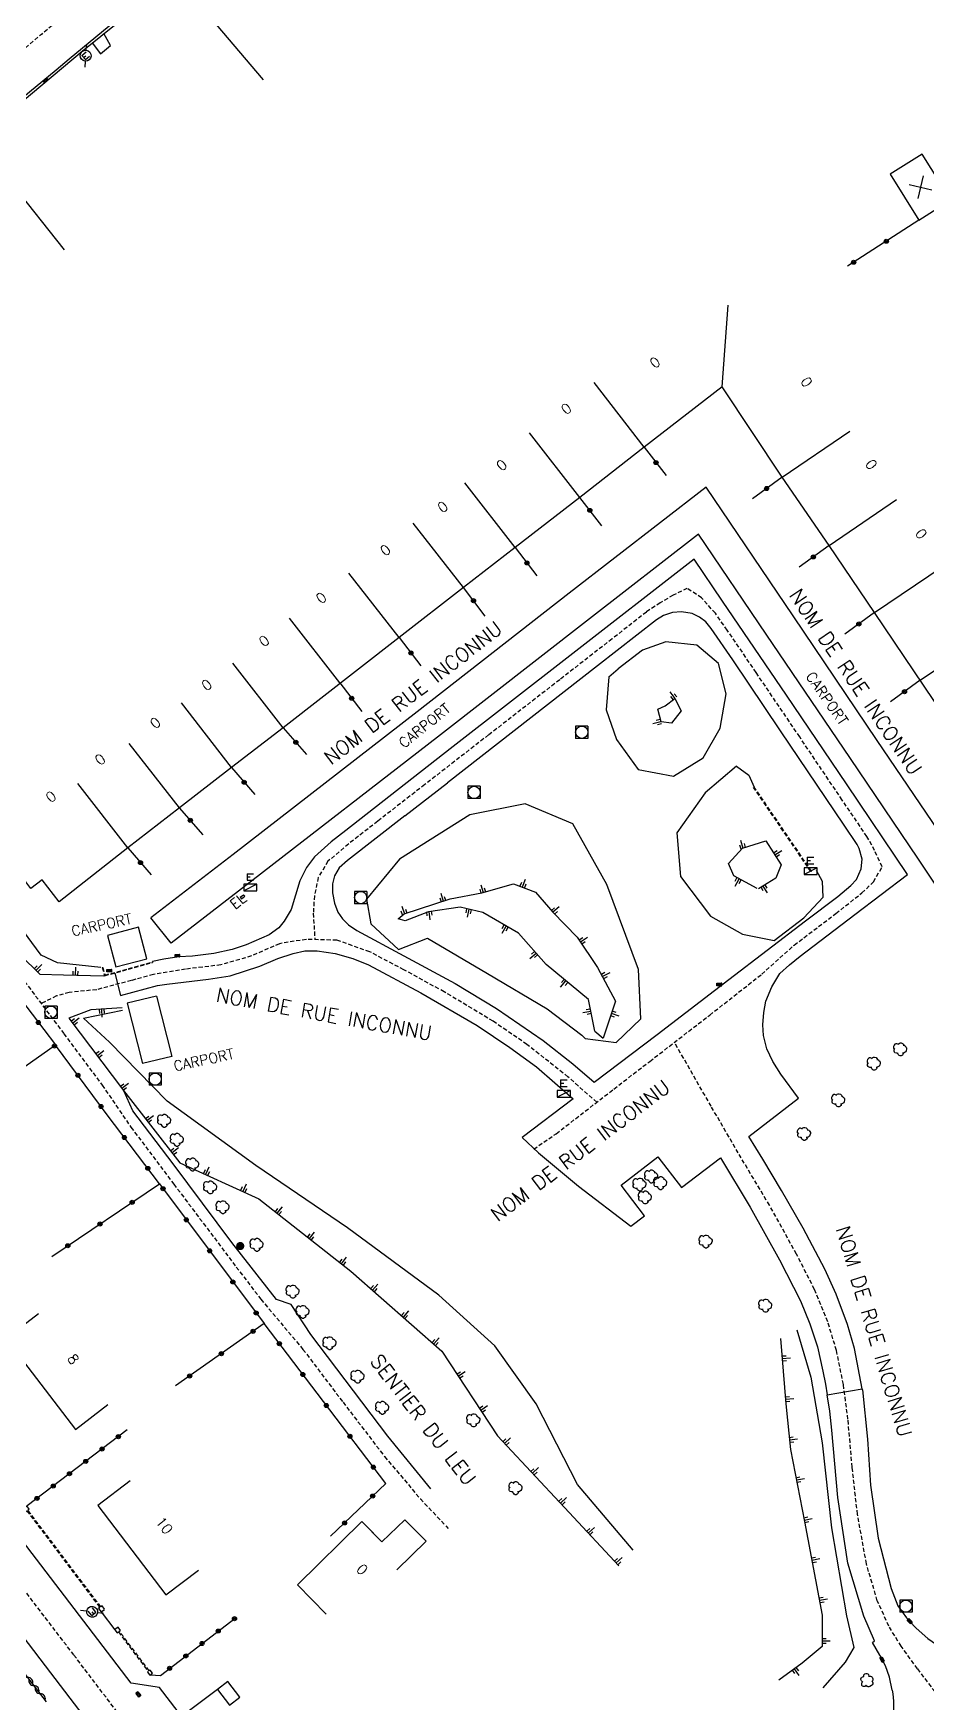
# Model space of a CAD drawing. Header units: millimetres. Extents: x 79000 to 80000, y 143000 to 144000.
# Drawn here: x 79205.2 to 79314.5, y 143150.3 to 143354.6 of the extents above; entities that cross this region are included whole.
import ezdxf
from ezdxf.enums import TextEntityAlignment as Align

# ---------------------------------------------------------------- set-up
doc = ezdxf.new("R2010")
doc.units = ezdxf.units.MM
doc.linetypes.add('DASHED', pattern=[0.75, 0.5, -0.25])
doc.layers.get('0').update_dxf_attribs({"linetype": 'CONTINUOUS'})
for name, color, linetype in [('W0001', 6, 'DASHED'), ('W0008', 7, 'CONTINUOUS'), ('W0100', 7, 'CONTINUOUS'), ('W0112', 1, 'DASHED'), ('W0211', 2, 'CONTINUOUS'), ('W0300', 7, 'CONTINUOUS'), ('W0310', 3, 'CONTINUOUS'), ('W0322', 7, 'CONTINUOUS'), ('W0334', 7, 'CONTINUOUS'), ('W0400', 7, 'CONTINUOUS'), ('W0420', 7, 'CONTINUOUS'), ('W0430', 7, 'CONTINUOUS'), ('W0471', 7, 'CONTINUOUS'), ('W0984', 7, 'CONTINUOUS'), ('W0989', 7, 'CONTINUOUS'), ('W0991', 7, 'CONTINUOUS'), ('W1102', 7, 'CONTINUOUS'), ('W1473', 7, 'CONTINUOUS')]:
    doc.layers.add(name, color=color, linetype=linetype)
doc.styles.get("Standard").update_dxf_attribs({"font": 'romans.shx', "width": 0.85})

# ---------------------------------------------------------------- blocks, each defined once
blk = doc.blocks.new('t322o')
at = {"color": 0, "linetype": 'Continuous'}
for radius in [0.25, 0.15]:
    blk.add_circle((0, 0), radius, dxfattribs=at)
blk = doc.blocks.new('T471')
for p, q in [((-0.333334, 0.333334), (-0.333334, -0.333334)), ((-0.333334, 0.333334), (0.333334, 0.333334)), ((-0.333334, 0), (0, 0)), ((0.500001, 0.500001), (1.000002, 1.000002)), ((-0.500001, -0.500001), (-1.000002, -1.000002)), ((-0.333334, -0.333334), (0.333334, -0.333334))]:
    blk.add_line(p, q)
blk.add_ellipse((0, 0), major_axis=(0.471405, 0.471405), ratio=1, start_param=5.4977871438, end_param=11.780972451)
blk = doc.blocks.new('T300')
for p, q in [((-0.8, 0.51), (-0.86, 0.34)), ((-0.86, 0.34), (-0.86, 0.17)), ((-0.86, 0.17), (-0.74, 0.06)), ((-0.69, 0.63), (-0.8, 0.51)), ((-0.8, -0.06), (-0.74, 0.06)), ((-0.74, 0.06), (-0.69, 0.11)), ((-0.57, 0.69), (-0.69, 0.63)), ((-0.46, 0.69), (-0.57, 0.69)), ((-0.29, 0.63), (-0.46, 0.69)), ((-0.29, 0.63), (-0.17, 0.74)), ((-0.23, 0.57), (-0.29, 0.63)), ((-0.17, 0.74), (-0.06, 0.8)), ((-0.06, 0.8), (0.06, 0.8)), ((0.06, 0.8), (0.23, 0.74)), ((0.23, 0.74), (0.34, 0.63)), ((0.34, 0.63), (0.4, 0.51)), ((0.46, 0.46), (0.34, 0.46)), ((0.4, 0.51), (0.4, 0.46)), ((0.57, 0.4), (0.46, 0.46)), ((0.57, 0.4), (0.69, 0.29)), ((0.69, 0.29), (0.74, 0.17)), ((0.74, 0.06), (0.69, -0.17)), ((0.74, 0.17), (0.74, 0.06)), ((-0.8, -0.17), (-0.8, -0.06)), ((-0.8, -0.23), (-0.8, -0.17)), ((-0.74, -0.34), (-0.8, -0.23)), ((-0.69, -0.4), (-0.74, -0.34)), ((-0.51, -0.46), (-0.69, -0.4)), ((-0.4, -0.46), (-0.51, -0.46)), ((-0.4, -0.46), (-0.34, -0.46)), ((-0.34, -0.46), (-0.34, -0.4)), ((-0.34, -0.51), (-0.34, -0.46)), ((-0.29, -0.63), (-0.34, -0.51)), ((-0.17, -0.74), (-0.29, -0.63)), ((-0.06, -0.8), (-0.17, -0.74)), ((0.06, -0.8), (-0.06, -0.8)), ((0.17, -0.74), (0.06, -0.8)), ((0.23, -0.69), (0.17, -0.74)), ((0.29, -0.46), (0.23, -0.46)), ((0.29, -0.63), (0.23, -0.69)), ((0.46, -0.4), (0.29, -0.46)), ((0.34, -0.51), (0.29, -0.63)), ((0.34, -0.51), (0.34, -0.46)), ((0.57, -0.34), (0.46, -0.4)), ((0.63, -0.29), (0.57, -0.34)), ((0.69, -0.17), (0.63, -0.29))]:
    blk.add_line(p, q)
blk = doc.blocks.new('T400')
for p, q in [((-0.15, 0.3), (0.15, 0.3)), ((-0.15, -0.25), (-0.15, 0.3)), ((-0.15, 0.15), (0.15, 0.15)), ((-0.15, 0), (0.15, 0)), ((0.15, 0.3), (0.15, -0.25)), ((-0.15, -0.15), (0.15, -0.15)), ((-0.15, -0.25), (-0.15, -0.3)), ((-0.15, -0.3), (0.15, -0.3)), ((0.15, -0.3), (0.15, -0.25))]:
    blk.add_line(p, q)
blk = doc.blocks.new('t310o')
at = {"color": 0, "linetype": 'Continuous'}
for centre, start, end in [((-0.5, 0.38), 216.8699, 323.1304), ((0.5, -0.37), 36.8699, 143.1303)]:
    blk.add_arc(centre, 0.625, start, end, dxfattribs=at)
blk = doc.blocks.new('t991o')
at = {"color": 0, "linetype": 'Continuous'}
for p, q in [((-1, 1), (1, -1)), ((-1, -1), (1, 1))]:
    blk.add_line(p, q, dxfattribs=at)
blk = doc.blocks.new('T430')
at = {"flags": 128}
for points in [[(-0.4, 2.1), (0.4, 2.1)], [(-0.4, 2.1), (-0.4, 1.3)], [(0.8, 0.8), (-0.8, 0.8)], [(-0.8, 0.8), (-0.8, 0)], [(0.8, 0.8), (-0.8, 0)], [(-0.8, 0), (0.8, 0)], [(-0.4, 1.7), (0, 1.7)], [(-0.4, 1.3), (0.4, 1.3)], [(0.8, 0), (0.8, 0.8)]]:
    blk.add_lwpolyline(points, dxfattribs=at)
blk = doc.blocks.new('T420')
for p, q in [((0.75, 0.75), (-0.75, 0.75)), ((-0.75, 0.75), (-0.75, -0.75)), ((0.75, 0.75), (0.75, -0.75)), ((0.75, -0.75), (-0.75, -0.75))]:
    blk.add_line(p, q)
blk.add_ellipse((0, 0), major_axis=(-0.53, 0.53), ratio=1, start_param=3.926991, end_param=10.210176)
blk = doc.blocks.new('t211o')
at = {"color": 0, "linetype": 'Continuous'}
for p, q in [((-0.29, 0.5), (-0.29, 0)), ((0, 1), (0, 0)), ((0.29, 0.5), (0.29, 0))]:
    blk.add_line(p, q, dxfattribs=at)
blk = doc.blocks.new('T1473')
at = {"color": 0, "linetype": 'Continuous', "const_width": 0.5, "flags": 128}
blk.add_lwpolyline([(-0.25, 0, 1), (0.25, 0, 1)], format="xyb", close=True, dxfattribs=at)

msp = doc.modelspace()

# ---------------------------------------------------------------- linework, layer by layer
at = {"layer": 'W0001'}
msp.add_lwpolyline([(79467.79, 143518.95, -0.003365), (79463.09, 143516.72, 0.010296), (79426.15, 143498.23, 0.011449), (79381.09, 143473.44, 0.010017), (79341.24, 143449.67), (79327.84, 143441.47), (79320.81, 143436.98), (79309.64, 143429.95), (79283.84, 143412.99), (79279.34, 143410.09, 0.015358), (79234.88, 143377.73, 0.013678), (79178.09, 143330.46, 0.008242), (79139.73, 143295.32, 0.000587), (79075.69, 143234.77, -0.000167), (79000, 143163.3)], format="xyb", dxfattribs=at)
for points in [[(79156.11, 143298.94), (79159.39, 143296.45), (79161.78, 143294.49), (79164.2, 143291.57), (79166.92, 143287.85), (79172.03, 143281.05), (79177.15, 143274.2), (79182.41, 143267.12), (79192.33, 143254.2), (79198.86, 143245.56), (79203.2, 143239.76), (79208.91, 143232.15), (79213.6, 143225.87), (79217.12, 143220.7), (79222.37, 143213.74), (79230, 143203.59), (79233.03, 143199.64), (79238.17, 143193.51), (79243.07, 143187.04), (79248.16, 143180.39), (79252.54, 143175.2), (79255.94, 143171.6)], [(79266.4, 143218.03), (79269.15, 143219.91), (79276.21, 143225.38), (79280.61, 143228.77), (79287.94, 143234.44), (79294.3, 143239.43), (79298.28, 143243), (79303.38, 143246.87), (79306.57, 143249.38), (79307.99, 143250.76), (79309.04, 143252.59), (79308.12, 143254.57), (79307.18, 143256.29), (79304.15, 143260.76), (79298.95, 143268.48), (79293.62, 143276.36), (79290.08, 143281.57), (79288.63, 143283.62), (79286.94, 143285.5), (79285.16, 143286.67), (79283.47, 143285.82), (79281.87, 143284.9), (79280.19, 143283.77), (79276, 143280.49), (79269.58, 143275.48), (79260.89, 143268.73), (79253.06, 143262.64), (79247.31, 143258.16), (79243.76, 143255.39), (79241.23, 143253.26), (79240.03, 143251.27), (79239.56, 143249.03), (79239.43, 143246.89), (79239.62, 143243.67)], [(79329.4, 143000), (79319.2, 143013.35), (79303.72, 143033.57), (79289.6, 143052.05), (79276.71, 143068.98), (79265.2, 143084.03), (79247.43, 143107.27), (79219.97, 143143.16), (79210.13, 143156.1), (79190.41, 143181.91), (79175.42, 143201.53), (79161.89, 143219.26), (79144.08, 143242.58)], [(79274.12, 143223.77), (79270.59, 143226.87), (79265.57, 143230.84), (79261.43, 143233.68), (79255.46, 143237.27), (79250.52, 143239.97), (79246.34, 143242.18), (79242.31, 143243.6), (79238.58, 143243.7), (79235.28, 143243.17), (79231.87, 143241.67), (79228.13, 143240.58), (79223.79, 143240.05), (79219.87, 143239.4), (79217.18, 143238.67), (79212.93, 143237.54), (79209.56, 143237.21), (79208, 143236.77), (79206.14, 143235.84)], [(79313.36, 143154.4), (79311.37, 143157.16), (79309.85, 143159.64), (79308.45, 143162.74), (79307.12, 143167.24), (79306.02, 143173.32), (79305.37, 143179.1), (79304.86, 143184.96), (79304.3, 143189.2), (79303.45, 143193.37), (79302.38, 143196.9), (79300.76, 143200.85), (79298.57, 143205.17), (79295.25, 143211.15), (79291.43, 143217.55), (79288.11, 143223.27), (79283.62, 143231.1)]]:
    msp.add_lwpolyline(points, dxfattribs=at)
at = {"layer": 'W0001', "flags": 128}
msp.add_lwpolyline([(79313.36, 143154.4), (79319.33, 143146.52)], dxfattribs=at)
at = {"layer": 'W0008'}
for p, q in [((79250.65, 143258.84), (79255.87, 143262.88)), ((79219.77, 143240.91), (79219.77, 143240.87)), ((79302.63, 143185.96), (79302.33, 143187.95)), ((79306.62, 143188.56), (79306.6, 143188.67))]:
    msp.add_line(p, q, dxfattribs=at)
for points in [[(79276.8, 143413.81, 0.015362), (79232.11, 143381.27, 0.013682), (79175.11, 143333.84, 0.008242), (79136.64, 143298.59, 0.000587), (79072.6, 143238.04, -0.00016), (79000, 143169.49, -0.000305)], [(79146.65, 143244.53), (79132.01, 143263.77, -0.391148), (79134.64, 143284.4, -0.009263), (79179.08, 143325.46, -0.013213), (79230.91, 143368.75, -0.016134), (79281.55, 143405.91)], [(79310.26, 143151.78, -0.070483), (79310.36, 143148.22, -0.196946), (79305.57, 143139.88), (79287.01, 143125.68), (79270.47, 143113.05, -0.196382), (79258.1, 143109, -0.218252), (79245.53, 143115.47), (79241.72, 143120.46), (79242.05, 143124.11), (79220.62, 143152.1), (79217.15, 143152.66), (79189.84, 143188.36), (79190.16, 143191.91), (79184.26, 143199.71), (79180.67, 143200.31), (79176.51, 143205.79), (79162.86, 143223.65), (79146.89, 143244.71)]]:
    msp.add_lwpolyline(points, format="xyb", dxfattribs=at)
for points in [[(79215.13, 143239.58), (79215.84, 143236.84), (79220.37, 143238.04), (79221.51, 143238.22), (79226.6, 143238.81), (79229.27, 143239.22), (79232.87, 143240.42), (79235.1, 143241.36), (79236.96, 143241.98), (79238.41, 143242.29), (79239.91, 143242.29), (79242.09, 143241.98), (79244.28, 143241.35), (79246.17, 143240.57), (79252.59, 143237.17), (79259.49, 143233.14), (79263.49, 143230.48), (79266.73, 143228.11), (79271.22, 143224.2), (79265.01, 143219.43), (79266.98, 143217.55), (79271.87, 143213.47), (79278.29, 143208.6), (79279.94, 143209.87), (79277.1, 143213.62), (79281.6, 143217.06), (79284.49, 143213.31), (79289.27, 143216.94), (79292.89, 143210.91), (79296.48, 143204.47), (79299.04, 143199.45), (79300.2, 143196.65), (79301.14, 143193.81), (79301.78, 143190.83), (79302.1, 143189.25), (79302.33, 143187.95), (79306.6, 143188.67), (79305.64, 143193.6), (79304.81, 143196.56), (79303.42, 143200.25), (79302.02, 143203.33), (79299.36, 143208.35), (79296.73, 143212.96), (79294.43, 143216.8), (79292.72, 143219.58), (79298.82, 143224.28), (79296.66, 143227.19), (79295.65, 143228.74), (79294.92, 143230.29), (79294.51, 143231.92), (79294.42, 143233.25), (79294.56, 143234.75), (79294.8, 143236.13), (79295.53, 143237.91), (79296.53, 143239.51), (79297.69, 143240.59), (79299, 143241.63), (79305.71, 143246.73), (79312.14, 143251.63), (79304.66, 143262.73), (79297.32, 143273.6), (79289.49, 143285.11), (79286.04, 143290.26)], [(79286.04, 143290.26), (79270.84, 143278.4), (79256.2, 143267.02), (79243.41, 143257.04), (79241.62, 143255.64), (79239.58, 143253.82), (79238.58, 143252.48), (79237.8, 143250.85), (79236.71, 143247.37), (79235.87, 143245.94), (79235.22, 143245.12), (79234.02, 143244.27), (79231.23, 143243.03), (79229.52, 143242.47), (79227.28, 143241.96), (79224.67, 143241.64), (79222.96, 143241.55), (79221.15, 143241.28), (79219.76, 143240.99), (79219.77, 143240.91)], [(79250.65, 143258.84), (79243.63, 143253.36), (79242.6, 143252.44), (79242.03, 143251.47), (79241.79, 143250.49), (79241.78, 143249.41), (79242.02, 143248.12), (79242.45, 143247.01), (79243, 143246.2), (79243.75, 143245.48), (79244.77, 143244.78), (79250.51, 143241.7), (79256.81, 143238.29), (79261.84, 143235.24), (79267.55, 143231.32), (79271.17, 143228.48), (79273.82, 143226.21), (79281.49, 143232.06), (79290.29, 143238.8), (79299.65, 143245.95), (79303.6, 143248.96), (79305.21, 143250.28), (79305.92, 143251.01), (79306.49, 143252.32), (79306.59, 143253.52), (79306.24, 143254.81), (79306, 143255.33), (79304.4, 143257.66), (79296.61, 143269.23), (79290.76, 143277.9), (79288.12, 143281.76), (79287.45, 143282.56), (79286.68, 143283.14), (79285.79, 143283.59), (79284.47, 143283.81), (79283.38, 143283.73), (79282.29, 143283.34), (79281.44, 143282.82), (79274.22, 143277.17), (79255.87, 143262.88)], [(79141.26, 143240.43), (79158.19, 143218.23), (79157.81, 143214.58), (79169.92, 143198.72), (79173.46, 143198.21), (79187.57, 143179.74), (79207.29, 143153.93), (79217.14, 143141), (79244.6, 143105.1), (79262.36, 143081.86), (79273.87, 143066.81), (79286.76, 143049.89), (79300.89, 143031.4), (79316.37, 143011.18), (79324.91, 143000)], [(79253.82, 143176.43), (79248.54, 143182.9), (79239.13, 143195.33), (79236.71, 143199), (79234.92, 143199.62), (79229.46, 143206.58), (79222.28, 143216.22), (79217.36, 143222.7), (79216.23, 143225.15)], [(79306.62, 143188.56), (79307.23, 143182.51), (79307.61, 143176.89), (79308.54, 143170.39), (79310.13, 143164.22), (79310.97, 143162.13), (79312, 143160.65), (79312.4, 143160.25), (79313.19, 143159.37), (79314.61, 143158.12), (79315.7, 143157.4), (79316.49, 143157)], [(79310.26, 143151.78), (79309.94, 143153.37), (79309.44, 143154.76), (79309.03, 143155.54), (79308.77, 143156.06), (79307.85, 143157.63), (79308.12, 143157.85), (79306.79, 143160.87), (79304.85, 143167.34), (79303.6, 143175.39), (79302.87, 143183.6), (79302.63, 143185.96)]]:
    msp.add_lwpolyline(points, dxfattribs=at)
at = {"layer": 'W0100'}
for p, q in [((79230.5, 143248.85), (79230.88, 143249.16)), ((79230.88, 143249.16), (79231.04, 143248.98)), ((79215.27, 143240.35), (79219.05, 143241.32)), ((79220.23, 143236.76), (79216.66, 143235.91)), ((79216.66, 143235.91), (79218.55, 143228.5)), ((79245.36, 143172.44), (79246.79, 143171)), ((79241.01, 143161.11), (79237.5, 143164.67))]:
    msp.add_line(p, q, dxfattribs=at)
at = {"layer": 'W0100', "flags": 128}
msp.add_lwpolyline([(79310.01, 143337.38), (79313.54, 143331.73), (79317.44, 143334.21), (79313.92, 143339.83)], close=True, dxfattribs=at)
msp.add_lwpolyline([(79202.53, 143336.2), (79208.93, 143328.11)], dxfattribs=at)
at = {"layer": 'W0100'}
for points in [[(79331.07, 143249.65), (79308.11, 143283.71), (79302.54, 143291.92), (79296.82, 143300.29), (79289.48, 143311.34), (79279.93, 143303.95), (79272.04, 143297.8), (79264.12, 143291.67), (79257.8, 143286.76), (79249.94, 143280.65), (79235.74, 143269.61), (79229.41, 143264.72), (79223.06, 143259.79), (79216.72, 143254.89), (79208.33, 143248.29), (79206.25, 143250.99), (79204.87, 143249.92), (79204.24, 143250.73), (79203.53, 143250.17), (79201.65, 143252.59)], [(79287.49, 143299.04), (79270.75, 143286.07), (79252.16, 143271.57), (79229.62, 143254.1), (79219.55, 143246.34)], [(79321.78, 143248.28), (79316.69, 143255.86), (79308.45, 143268.06), (79298.14, 143283.3), (79287.49, 143299.04)], [(79286.58, 143293.29), (79273.21, 143282.95), (79254.62, 143268.45), (79232.09, 143250.98), (79222.02, 143243.22), (79219.55, 143246.34)], [(79318.48, 143246.07), (79313.4, 143253.64), (79305.15, 143265.83), (79294.85, 143281.07), (79286.58, 143293.29)], [(79230.5, 143248.85), (79230.66, 143248.66), (79231.04, 143248.98)], [(79219.05, 143241.32), (79218.05, 143245.18), (79214.26, 143244.19), (79215.27, 143240.35)], [(79220.23, 143236.76), (79222.12, 143229.35), (79218.55, 143228.5)], [(79205.81, 143197.87), (79200.24, 143193.62), (79202.4, 143190.8), (79203.99, 143192.02), (79210.33, 143183.72), (79214.3, 143186.75)], [(79217.03, 143177.42), (79213.05, 143174.38), (79221.4, 143163.45), (79225.38, 143166.49)], [(79249.67, 143166.52), (79253.23, 143170.04), (79250.64, 143172.66), (79247.82, 143169.96), (79245.36, 143172.44), (79237.5, 143164.67)]]:
    msp.add_lwpolyline(points, dxfattribs=at)
msp.add_lwpolyline([(79227.69, 143151.89), (79229.17, 143149.95), (79230.43, 143150.92), (79228.96, 143152.86)], close=True, dxfattribs=at)
at = {"layer": 'W0112'}
for p, q in [((79300.32, 143252), (79293.3, 143262.31)), ((79300.39, 143252.04), (79300.32, 143252)), ((79213.61, 143240.24), (79213.67, 143240.26))]:
    msp.add_line(p, q, dxfattribs=at)
for points in [[(79300.39, 143252.04), (79293.38, 143262.35), (79293.3, 143262.31)], [(79213.61, 143240.24), (79213.9, 143239.25), (79219.77, 143240.87), (79219.75, 143240.93)], [(79213.67, 143240.26), (79213.95, 143239.33), (79219.75, 143240.93)]]:
    msp.add_lwpolyline(points, dxfattribs=at)
for points in [[(79203.92, 143173.99), (79204.25, 143173.61), (79204.39, 143173.75), (79213.32, 143161.9), (79213.15, 143161.77), (79213.48, 143161.38), (79213.89, 143161.69), (79213.6, 143162.11), (79213.43, 143161.99), (79204.5, 143173.83), (79204.67, 143173.93), (79204.39, 143174.35)], [(79219.75, 143153.86), (79219.47, 143154.23), (79219.36, 143154.16), (79215.69, 143159.01), (79215.83, 143159.1), (79215.55, 143159.51), (79215.13, 143159.19), (79215.45, 143158.81), (79215.58, 143158.92), (79219.24, 143154.08), (79219.15, 143153.99), (79219.44, 143153.62)]]:
    msp.add_lwpolyline(points, close=True, dxfattribs=at)
at = {"layer": 'W0211'}
for p, q in [((79275.58, 143275.83), (79276.73, 143276.83)), ((79291.23, 143264.89), (79292.71, 143263.81)), ((79292.71, 143263.81), (79293.38, 143262.35)), ((79273.88, 143232.48), (79274.9, 143231.59)), ((79272.71, 143231.58), (79272.28, 143231.97))]:
    msp.add_line(p, q, dxfattribs=at)
for points in [[(79164.7, 143293.63), (79168.69, 143288.39), (79176.94, 143277.47), (79186.54, 143264.42), (79193.17, 143255.99), (79198.28, 143249.48), (79203.61, 143241.77), (79205.95, 143239.44), (79208.88, 143239.34), (79213.8, 143239.25)], [(79275.58, 143275.83), (79275.26, 143271.78), (79276.54, 143268.18), (79279.18, 143264.5), (79283.49, 143263.66), (79287.14, 143265.92), (79289.21, 143269.54), (79289.97, 143273.77), (79289, 143277.45), (79286.35, 143279.71), (79282.59, 143280.12), (79279.72, 143279.11), (79276.73, 143276.83)], [(79281.59, 143271.86), (79282.48, 143272.29), (79283.69, 143273.2), (79284.44, 143271.68), (79283.25, 143270.15), (79281.98, 143270.34), (79281.59, 143271.86)], [(79291.23, 143264.89), (79287.37, 143261.65), (79283.91, 143256.73), (79284.38, 143251.4), (79288.03, 143246.56), (79291.95, 143244.33), (79295.83, 143243.56), (79299.44, 143246.33), (79301.81, 143248.88), (79301.76, 143250.8), (79301, 143252.13)], [(79272.71, 143231.58), (79276.49, 143231.06), (79279.53, 143233.99), (79279.23, 143240.02), (79275.34, 143250.42), (79271.17, 143257.84), (79265.35, 143260.29), (79258.6, 143258.93), (79249.98, 143253.52), (79245.93, 143248.64), (79246.48, 143245.62), (79249.84, 143242.47), (79253.4, 143243.83), (79260.75, 143239.51), (79268.03, 143235.2), (79272.28, 143231.97)], [(79213.43, 143240.25), (79208.15, 143240.82), (79206.15, 143241.77), (79203.4, 143245.46), (79199.01, 143251.38), (79195.01, 143256.99)], [(79293.73, 143249.93), (79290.89, 143251.46), (79290.22, 143252.99), (79291.95, 143254.85), (79294.82, 143255.76), (79296.67, 143252.81), (79296.03, 143251.19), (79293.91, 143249.87)], [(79273.88, 143232.48), (79273.09, 143236.32), (79267.91, 143240.63), (79264.56, 143244.44), (79260.19, 143246.98), (79257.42, 143247.65), (79253.52, 143247.08), (79250.67, 143245.98), (79249.82, 143246.22), (79250.56, 143246.81), (79256.19, 143248.68), (79260.06, 143249.38), (79263.94, 143250.5), (79266.62, 143249.48), (79268.76, 143247.02), (79271.74, 143243.96), (79274.22, 143240.26), (79276.43, 143236.12), (79274.9, 143231.59)], [(79216.05, 143235.32), (79212.19, 143235.07), (79209.53, 143234.07), (79216.2, 143225.2), (79223.09, 143216.34), (79232.78, 143211.92), (79244.03, 143203.08), (79255.18, 143193.3), (79261.96, 143182.93), (79270.76, 143173.55), (79276.8, 143167.02)], [(79278.59, 143168.94), (79271.77, 143176.96), (79266.69, 143186.83), (79261.65, 143193.93), (79254.79, 143200.13), (79243.63, 143208.37), (79232.38, 143216.03), (79221.56, 143223.9), (79214.5, 143231.13), (79211.31, 143234.07), (79216.1, 143235.04)], [(79298.61, 143195.89), (79300.32, 143190.1), (79301.71, 143182.08), (79302.86, 143171.67), (79304.67, 143160.9), (79305.56, 143157), (79304.53, 143155.21), (79301.77, 143152.07)], [(79296.62, 143194.86), (79297.26, 143186.86), (79297.81, 143181.27), (79299.53, 143172.44), (79301.72, 143160.99), (79301.68, 143157.12), (79299.26, 143155.1), (79296.39, 143153.02)]]:
    msp.add_lwpolyline(points, dxfattribs=at)
at = {"layer": 'W0310'}
msp.add_lwpolyline([(79206.78, 143150.38), (79202.34, 143156.15), (79200.58, 143158.38)], dxfattribs=at)
at = {"layer": 'W0322'}
for p, q in [((79233.33, 143348.92), (79224.58, 143359.22)), ((79279.93, 143303.95), (79282.6, 143300.47)), ((79296.82, 143300.29), (79293.17, 143297.63)), ((79274.72, 143294.33), (79272.04, 143297.8)), ((79264.12, 143291.67), (79266.79, 143288.19)), ((79302.54, 143291.92), (79298.9, 143289.26)), ((79260.48, 143283.28), (79257.8, 143286.76)), ((79308.11, 143283.71), (79304.47, 143281.05)), ((79249.94, 143280.65), (79252.61, 143277.17)), ((79313.7, 143275.42), (79310.06, 143272.76)), ((79242.68, 143275.09), (79245.36, 143271.61)), ((79235.74, 143269.61), (79238.62, 143266.31)), ((79229.41, 143264.72), (79232.29, 143261.42)), ((79225.95, 143256.49), (79223.06, 143259.79)), ((79216.72, 143254.89), (79219.61, 143251.59))]:
    msp.add_line(p, q, dxfattribs=at)
at = {"layer": 'W0322', "flags": 128}
msp.add_lwpolyline([(79313.54, 143331.73), (79304.8, 143326.1)], dxfattribs=at)
at = {"layer": 'W0322'}
for points in [[(79181.07, 143236.87), (79194.98, 143247.82), (79199.29, 143242.05), (79207.88, 143230.77)], [(79220.62, 143213.77), (79214.22, 143222.22), (79207.89, 143230.74), (79194.5, 143221.32)], [(79207.42, 143204.87), (79220.6, 143213.76), (79233.41, 143196.67)], [(79241.54, 143170.63), (79248.31, 143177.08), (79240.66, 143187.12), (79233.41, 143196.68), (79222.59, 143189.04)], [(79216.67, 143183.65), (79204.4, 143174.34)], [(79219.53, 143153.69), (79220.72, 143153.6), (79229.87, 143160.61)]]:
    msp.add_lwpolyline(points, dxfattribs=at)
at = {"layer": 'W0334'}
for points in [[(79281.17, 143417.08), (79276.63, 143414.05, 0.015362), (79231.93, 143381.51, 0.013682), (79174.91, 143334.06, 0.008242), (79136.43, 143298.81, 0.000587), (79072.39, 143238.26, -0.00016), (79000, 143169.9, -0.000305)], [(79146.89, 143244.71), (79132.25, 143263.95, -0.391228), (79134.84, 143284.17), (79150.69, 143299.17), (79179.28, 143325.23), (79198.96, 143342.22), (79211.15, 143352.44), (79231.1, 143368.51), (79234.8, 143371.38), (79258.53, 143389.27), (79281.72, 143405.67)]]:
    msp.add_lwpolyline(points, format="xyb", dxfattribs=at)
for points in [[(79212.38, 143353.43), (79213.41, 143352.12), (79214.63, 143353.11), (79213.81, 143354.58)], [(79213.48, 143161.38), (79215.13, 143159.19)], [(79227.69, 143151.89), (79223.3, 143148.59)]]:
    msp.add_lwpolyline(points, dxfattribs=at)
at = {"layer": 'W1102'}
for p, q in [((79289.48, 143311.34), (79290.19, 143321.32)), ((79279.93, 143303.95), (79273.8, 143311.85)), ((79296.82, 143300.29), (79305.07, 143305.93)), ((79272.04, 143297.8), (79265.9, 143305.69)), ((79264.12, 143291.67), (79257.99, 143299.57)), ((79302.54, 143291.92), (79310.81, 143297.54)), ((79257.8, 143286.76), (79251.66, 143294.65)), ((79249.94, 143280.65), (79243.8, 143288.54)), ((79308.11, 143283.71), (79316.4, 143289.3)), ((79242.68, 143275.09), (79236.53, 143283.01)), ((79313.7, 143275.42), (79321.99, 143281.01)), ((79235.74, 143269.61), (79229.6, 143277.51)), ((79229.41, 143264.72), (79223.29, 143272.64)), ((79223.06, 143259.79), (79216.92, 143267.69)), ((79216.72, 143254.89), (79210.61, 143262.8))]:
    msp.add_line(p, q, dxfattribs=at)

# ---------------------------------------------------------------- block references
at = {"layer": 'W0211'}
for p, rotation in [((79283.68, 143273.2), 37.09732206364551), ((79281.96, 143270.39), 104.4794443722029), ((79292.01, 143254.87), 17.48151355559508), ((79295.91, 143254.02), 302.199279494597), ((79264.99, 143250.1), 339.1358657251762), ((79291.53, 143251.11), 151.7531479647515), ((79255.34, 143248.39), 18.37386412651735), ((79260.22, 143249.43), 16.146193463341), ((79294.47, 143250.23), 211.806028485939), ((79250.59, 143246.82), 18.37386412651735), ((79253.6, 143247.1), 188.3045373157022), ((79258.52, 143247.38), 166.2616813396896), ((79268.75, 143247.02), 310.9063721103292), ((79263.03, 143245.33), 149.8905965487254), ((79272.14, 143243.36), 303.8611515463397), ((79205.49, 143239.9), 315.1471547713683), ((79266.69, 143242.01), 131.3335322732731), ((79210.3, 143239.31), 358.9770174473868), ((79270.34, 143238.61), 140.2532197163786), ((79274.82, 143239.14), 298.0797377364465), ((79213.55, 143235.16), 183.6012986001303), ((79273.38, 143234.93), 101.6394753542807), ((79275.92, 143234.62), 251.417148645029), ((79210, 143233.44), 306.9679748729286), ((79213.01, 143229.44), 306.9679748729286), ((79216.01, 143225.45), 306.9679748729286), ((79219.08, 143221.5), 307.8718012048491), ((79222.15, 143217.55), 307.8718012048491), ((79226.24, 143214.9), 335.4603245782295), ((79230.79, 143212.83), 335.4603245782295), ((79234.99, 143210.18), 321.8250458421019), ((79238.93, 143207.09), 321.8250458421019), ((79242.85, 143204), 321.8250458421019), ((79246.67, 143200.76), 318.7585309513894), ((79250.43, 143197.47), 318.7585309513894), ((79254.18, 143194.17), 318.7585309513894), ((79296.82, 143192.37), 274.5388152706226), ((79257.19, 143190.22), 303.171924087602), ((79297.22, 143187.38), 274.5388152706226), ((79259.93, 143186.04), 303.171924087602), ((79262.84, 143181.99), 313.2074376550894), ((79297.69, 143182.41), 275.6019582122795), ((79266.26, 143178.35), 313.2074376550894), ((79298.55, 143177.48), 281.0739992674923), ((79269.69, 143174.7), 313.2074376550894), ((79273.09, 143171.04), 312.7303973854307), ((79299.51, 143172.58), 281.0739992674923), ((79276.48, 143167.36), 312.7303973854307), ((79300.45, 143167.67), 280.8242482987851), ((79301.39, 143162.75), 280.8242482987851), ((79301.69, 143157.79), 269.3329717485069), ((79298.3, 143154.41), 215.9367872789257)]:
    msp.add_blockref('t211o', p, dxfattribs=dict(at, rotation=rotation))
at = {"layer": 'W0300'}
for p in [(79311.29, 143230.23), (79308.06, 143228.49), (79303.71, 143224), (79221.21, 143221.49), (79299.52, 143219.89), (79222.76, 143219.16), (79224.66, 143216.14), (79226.84, 143213.34), (79279.39, 143213.68), (79280.81, 143214.67), (79281.93, 143213.86), (79280.05, 143212.11), (79228.37, 143210.91), (79232.53, 143206.31), (79287.48, 143206.71), (79236.94, 143200.58), (79294.78, 143198.86), (79238.16, 143198.1), (79241.44, 143194.26), (79244.87, 143190.17), (79247.89, 143186.35), (79259.05, 143184.82), (79264.2, 143176.52)]:
    msp.add_blockref('T300', p, dxfattribs=at)
at = {"layer": 'W0300', "rotation": 312.4112471917667}
msp.add_blockref('T300', (79307.2, 143152.87), dxfattribs=at)
at = {"layer": 'W0310', "rotation": 127.527444928865}
for p in [(79204.49, 143153.36), (79205.25, 143152.36), (79206.02, 143151.37)]:
    msp.add_blockref('t310o', p, dxfattribs=at)
at = {"layer": 'W0322'}
for p, rotation in [((79309.55, 143329.16), 212.7718630444314), ((79305.55, 143326.59), 212.7718630444314), ((79281.37, 143302.06), 307.5749200343639), ((79294.9, 143298.89), 216.1432637882431), ((79273.27, 143296.21), 127.5749200343639), ((79265.57, 143289.78), 307.5749200343639), ((79300.62, 143290.52), 216.1432637882431), ((79259.03, 143285.16), 127.5749200343639), ((79306.19, 143282.31), 216.1432637882431), ((79251.38, 143278.76), 307.5749200343639), ((79244.13, 143273.21), 307.5749200343639), ((79311.78, 143274.02), 216.1432637882431), ((79237.3, 143267.82), 311.1747310690935), ((79230.97, 143262.93), 311.1747310690935), ((79224.38, 143258.27), 131.1747310690935), ((79218.29, 143253.1), 311.1747310690935), ((79205.78, 143233.52), 307.2892643575645), ((79207.76, 143230.65), 215.1537659291853), ((79210.63, 143227.06), 126.5937530435041), ((79213.46, 143223.24), 126.5937530435041), ((79216.32, 143219.45), 127.1380381754263), ((79219.19, 143215.66), 127.1380381754263), ((79221.04, 143213.17), 306.8579981445241), ((79217.27, 143211.51), 33.98398964148347), ((79213.33, 143208.86), 33.98398964148347), ((79223.89, 143209.37), 306.8579981445241), ((79209.39, 143206.2), 33.98398964148347), ((79226.74, 143205.57), 306.8579981445241), ((79229.59, 143201.77), 306.8579981445241), ((79232.44, 143197.97), 306.8579981445241), ((79232.06, 143195.72), 215.2098742391943), ((79235.28, 143194.21), 127.1928937309871), ((79228.18, 143192.98), 215.2098742391943), ((79224.3, 143190.25), 215.2098742391943), ((79238.15, 143190.43), 127.1928937309871), ((79241.03, 143186.64), 127.3128516269257), ((79213.59, 143181.31), 217.1687722011088), ((79215.58, 143182.82), 217.1687722011088), ((79243.91, 143182.87), 127.3128516269257), ((79211.59, 143179.8), 217.1687722011088), ((79246.79, 143179.09), 127.3128516269257), ((79209.6, 143178.29), 217.1687722011088), ((79205.62, 143175.27), 217.1687722011088), ((79207.61, 143176.78), 217.1687722011088), ((79246.7, 143175.55), 43.60944309193011), ((79243.26, 143172.27), 43.60944309193011), ((79229.79, 143160.55), 37.49294236987891), ((79227.8, 143159.03), 37.49294236987891), ((79225.82, 143157.51), 37.49294236987891), ((79221.85, 143154.47), 37.49294236987891), ((79223.84, 143155.99), 37.49294236987891)]:
    msp.add_blockref('t322o', p, dxfattribs=dict(at, rotation=rotation))
at = {"layer": 'W0400'}
for p, rotation in [((79206.68, 143348.85), 129.5386889706278), ((79222.81, 143241.7), 90), ((79214.47, 143239.87), 90), ((79289.11, 143238.17), 90), ((79312.4, 143160.25), 225.1006469732938), ((79309.03, 143155.54), 27.43118286065535), ((79218.01, 143151.28), 217.4145317195307)]:
    msp.add_blockref('T400', p, dxfattribs=dict(at, rotation=rotation))
at = {"layer": 'W0420'}
for p in [(79272.28, 143269.05), (79259.1, 143261.69), (79245.23, 143248.82), (79207.33, 143234.78), (79220.08, 143226.59), (79311.95, 143162.08)]:
    msp.add_blockref('T420', p, dxfattribs=at)
at = {"layer": 'W0430'}
for p in [(79300.28, 143251.66), (79231.72, 143249.64), (79270.09, 143224.39)]:
    msp.add_blockref('T430', p, dxfattribs=at)
at = {"layer": 'W0471'}
for p, rotation in [((79211.58, 143351.87), 39.9709588953137), ((79212.37, 143161.39), 128.28413964098)]:
    msp.add_blockref('T471', p, dxfattribs=dict(at, rotation=rotation))
at = {"layer": 'W0991', "rotation": 302.0428502749057}
msp.add_blockref('t991o', (79313.73, 143335.78), dxfattribs=at)
at = {"layer": 'W1473'}
msp.add_blockref('T1473', (79230.49, 143206.16), dxfattribs=at)

# ---------------------------------------------------------------- texts
at = {"layer": 'W0984'}
for s, rotation, p in [('0', 38.7797, (79281.24, 143314.32)), ('0', 124.932, (79299.79, 143311.93)), ('0', 38.7797, (79270.39, 143308.66)), ('0', 38.7797, (79262.48, 143301.75)), ('0', 124.932, (79307.71, 143301.83)), ('0', 38.7797, (79255.27, 143296.64)), ('0', 124.932, (79313.82, 143293.34)), ('0', 38.7797, (79248.25, 143291.35)), ('0', 38.7797, (79240.4, 143285.51)), ('0', 38.7797, (79233.41, 143280.23)), ('0', 38.7797, (79226.39, 143274.85)), ('CARPORT', 305.0738, (79302.29, 143273.19)), ('CARPORT', 38.7797, (79253.05, 143269.86)), ('0', 38.7797, (79220.1, 143270.2)), ('0', 38.7797, (79213.35, 143265.73)), ('0', 38.7797, (79207.33, 143261.17)), ('EL', 38.7797, (79230.22, 143248.39)), ('CARPORT', 12.0421, (79213.52, 143245.47)), ('CARPORT', 12.0421, (79226.03, 143228.94))]:
    msp.add_text(s, height=1.25, rotation=rotation, dxfattribs=at).set_placement(p, align=Align.MIDDLE)
at = {"layer": 'W0989'}
for s, rotation, p in [('NOM DE RUE INCONNU', 304.0602, (79305.81, 143275.22)), ('NOM DE RUE INCONNU', 37.875, (79251.63, 143273.88)), ('NOM DE RUE INCONNU', 349.7215, (79240.76, 143234.57)), ('NOM DE RUE INCONNU', 37.2752, (79272.1, 143217.85)), ('NOM DE RUE INCONNU', 286.824, (79308.05, 143195.71)), ('SENTIER DU LEU', 307.5025, (79252.88, 143184.9))]:
    msp.add_text(s, height=1.75, rotation=rotation, dxfattribs=at).set_placement(p, align=Align.MIDDLE)
at = {"layer": 'W0991'}
for s, rotation, p in [('8', 307.376, (79210.06, 143192.31)), ('10', 307.3893, (79221.2, 143171.95)), ('0', 314.6797, (79245.41, 143166.57))]:
    msp.add_text(s, height=1.25, rotation=rotation, dxfattribs=at).set_placement(p, align=Align.MIDDLE)

doc.saveas('drawing.dxf')
